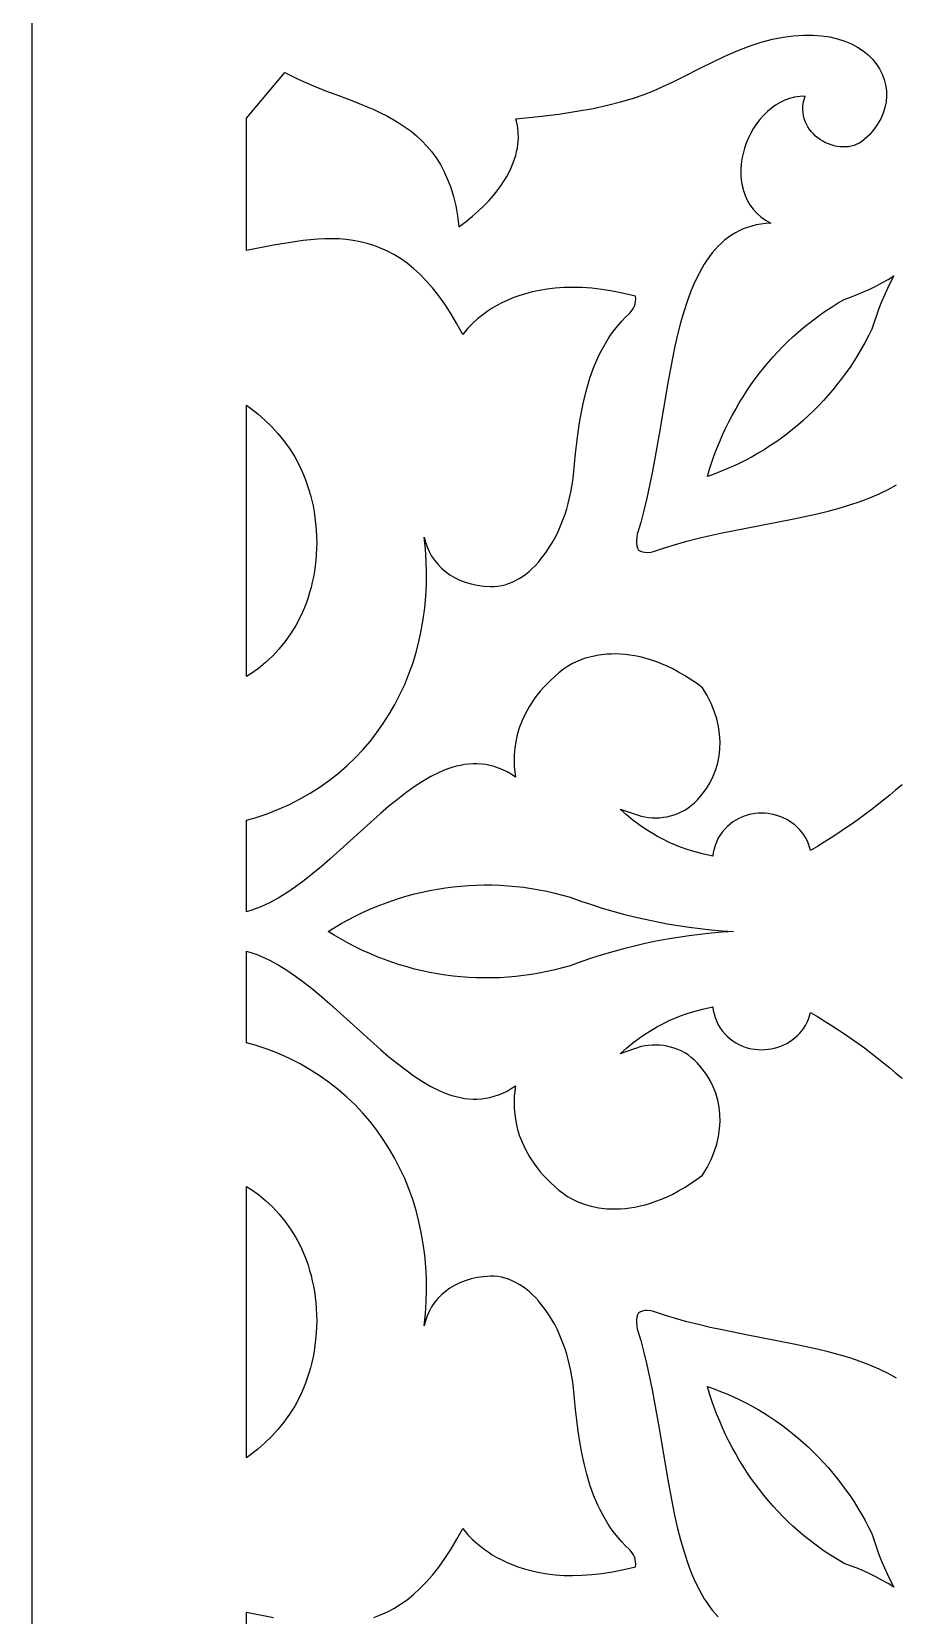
# Model space of a CAD drawing. Extents: x 2655 to 3655, y -2457 to -457.
# Drawn here: x 2654.7 to 2855.9, y -2090.3 to -1721.8 of the extents above; entities that cross this region are included whole.
import ezdxf

# ---------------------------------------------------------------- set-up
doc = ezdxf.new("R2010")
doc.units = 0
doc.layers.add('LAYER_1', color=18, linetype='CONTINUOUS')

msp = doc.modelspace()

# ---------------------------------------------------------------- linework, layer by layer
at = {"layer": 'LAYER_1'}
for points in [[(2654.71, -2456.51), (3654.71, -2456.51), (3654.71, -456.51), (2654.71, -456.51)], [(2854.54, -1780.11), (2853.8, -1781.62), (2853.1, -1783.15), (2852.44, -1784.7), (2851.82, -1786.27), (2851.24, -1787.86), (2850.7, -1789.47), (2850.21, -1791.09), (2849.43, -1792.62), (2848.63, -1794.12), (2847.79, -1795.6), (2846.93, -1797.05), (2846.03, -1798.47), (2845.1, -1799.87), (2844.13, -1801.24), (2843.14, -1802.59), (2842.13, -1803.9), (2841.08, -1805.19), (2840, -1806.45), (2838.9, -1807.68), (2837.77, -1808.88), (2836.61, -1810.05), (2835.43, -1811.19), (2834.22, -1812.29), (2832.99, -1813.37), (2831.73, -1814.41), (2830.45, -1815.42), (2829.15, -1816.39), (2827.83, -1817.34), (2826.48, -1818.24), (2825.11, -1819.12), (2823.72, -1819.95), (2822.31, -1820.75), (2820.88, -1821.52), (2819.43, -1822.25), (2817.97, -1822.94), (2816.48, -1823.59), (2814.98, -1824.21), (2813.46, -1824.78), (2811.92, -1825.32), (2812.42, -1823.66), (2812.96, -1822.03), (2813.53, -1820.41), (2814.13, -1818.82), (2814.78, -1817.24), (2815.45, -1815.68), (2816.16, -1814.14), (2816.91, -1812.63), (2817.69, -1811.13), (2818.5, -1809.66), (2819.34, -1808.21), (2820.22, -1806.78), (2821.12, -1805.38), (2822.06, -1804.01), (2823.03, -1802.65), (2824.03, -1801.33), (2825.06, -1800.03), (2826.12, -1798.76), (2827.2, -1797.51), (2828.32, -1796.3), (2829.46, -1795.11), (2830.63, -1793.95), (2831.83, -1792.83), (2833.05, -1791.73), (2834.3, -1790.66), (2835.58, -1789.63), (2836.88, -1788.63), (2838.2, -1787.66), (2839.55, -1786.73), (2840.92, -1785.83), (2842.32, -1784.96), (2843.74, -1784.13), (2845.25, -1783.6), (2846.74, -1783.02), (2848.22, -1782.4), (2849.68, -1781.73), (2851.12, -1781.02), (2852.54, -1780.27), (2853.95, -1779.47), (2855.33, -1778.63)], [(2705.63, -1809.42), (2707.33, -1810.77), (2708.96, -1812.21), (2710.52, -1813.73), (2712.01, -1815.35), (2713.4, -1817.06), (2714.71, -1818.87), (2715.91, -1820.79), (2717, -1822.83), (2717.51, -1823.89), (2717.98, -1824.98), (2718.43, -1826.11), (2718.84, -1827.26), (2719.22, -1828.45), (2719.57, -1829.67), (2719.88, -1830.92), (2720.16, -1832.21), (2720.4, -1833.54), (2720.6, -1834.9), (2720.77, -1836.29), (2720.89, -1837.73), (2720.98, -1839.2), (2721.03, -1840.71), (2721.03, -1840.71), (2721, -1842.1), (2720.93, -1843.46), (2720.82, -1844.81), (2720.67, -1846.13), (2720.49, -1847.42), (2720.26, -1848.69), (2720, -1849.94), (2719.71, -1851.16), (2719.37, -1852.36), (2719.01, -1853.53), (2718.61, -1854.68), (2718.18, -1855.8), (2717.71, -1856.89), (2717.22, -1857.96), (2716.14, -1860.02), (2714.94, -1861.97), (2713.63, -1863.81), (2712.23, -1865.53), (2710.72, -1867.15), (2709.13, -1868.64), (2707.45, -1870.02), (2705.7, -1871.28), (2704.71, -1871.9), (2704.71, -1808.75)], [(2761.86, -1920.4), (2763.69, -1920.46), (2765.51, -1920.57), (2767.33, -1920.73), (2769.16, -1920.94), (2770.98, -1921.2), (2772.79, -1921.51), (2774.6, -1921.87), (2776.41, -1922.28), (2778.21, -1922.74), (2780, -1923.25), (2782.46, -1924.14), (2784.93, -1924.97), (2787.41, -1925.76), (2789.91, -1926.49), (2792.41, -1927.18), (2794.93, -1927.81), (2797.46, -1928.39), (2799.99, -1928.92), (2802.54, -1929.41), (2805.09, -1929.84), (2807.65, -1930.21), (2810.22, -1930.54), (2812.79, -1930.82), (2815.37, -1931.04), (2817.96, -1931.22), (2815.37, -1931.39), (2812.79, -1931.61), (2810.22, -1931.89), (2807.65, -1932.22), (2805.09, -1932.6), (2802.54, -1933.03), (2799.99, -1933.51), (2797.46, -1934.04), (2794.93, -1934.62), (2792.41, -1935.26), (2789.91, -1935.94), (2787.41, -1936.67), (2784.93, -1937.46), (2782.46, -1938.3), (2780, -1939.18), (2778.21, -1939.69), (2776.41, -1940.15), (2774.6, -1940.56), (2772.79, -1940.92), (2770.98, -1941.23), (2769.16, -1941.49), (2767.33, -1941.7), (2765.51, -1941.86), (2763.69, -1941.97), (2761.86, -1942.03), (2760.04, -1942.04), (2758.21, -1942.01), (2756.39, -1941.92), (2754.58, -1941.78), (2752.77, -1941.6), (2750.96, -1941.36), (2749.16, -1941.08), (2747.36, -1940.75), (2745.58, -1940.37), (2743.8, -1939.95), (2742.03, -1939.47), (2740.27, -1938.95), (2738.53, -1938.37), (2736.79, -1937.76), (2735.07, -1937.09), (2733.36, -1936.37), (2731.67, -1935.61), (2729.99, -1934.8), (2728.33, -1933.95), (2726.69, -1933.04), (2725.06, -1932.09), (2723.65, -1931.22), (2725.06, -1930.34), (2726.69, -1929.39), (2728.33, -1928.48), (2729.99, -1927.63), (2731.67, -1926.82), (2733.36, -1926.06), (2735.07, -1925.34), (2736.79, -1924.68), (2738.53, -1924.06), (2740.27, -1923.49), (2742.03, -1922.96), (2743.8, -1922.49), (2745.58, -1922.06), (2747.36, -1921.68), (2749.16, -1921.35), (2750.96, -1921.07), (2752.77, -1920.83), (2754.58, -1920.65), (2756.39, -1920.51), (2758.21, -1920.43), (2760.04, -1920.39)], [(2705.7, -1991.15), (2707.45, -1992.41), (2709.13, -1993.79), (2710.72, -1995.28), (2712.23, -1996.9), (2713.63, -1998.62), (2714.94, -2000.46), (2716.14, -2002.41), (2717.22, -2004.47), (2717.71, -2005.54), (2718.18, -2006.63), (2718.61, -2007.75), (2719.01, -2008.9), (2719.37, -2010.07), (2719.71, -2011.27), (2720, -2012.49), (2720.26, -2013.74), (2720.49, -2015.01), (2720.67, -2016.3), (2720.82, -2017.62), (2720.93, -2018.97), (2721, -2020.33), (2721.03, -2021.72), (2721.03, -2021.72), (2720.98, -2023.23), (2720.89, -2024.71), (2720.77, -2026.14), (2720.6, -2027.54), (2720.4, -2028.9), (2720.16, -2030.22), (2719.88, -2031.51), (2719.57, -2032.76), (2719.22, -2033.98), (2718.84, -2035.17), (2718.43, -2036.33), (2717.98, -2037.45), (2717.51, -2038.54), (2717, -2039.6), (2715.91, -2041.64), (2714.71, -2043.56), (2713.4, -2045.37), (2712.01, -2047.08), (2710.52, -2048.7), (2708.96, -2050.22), (2707.33, -2051.66), (2705.63, -2053.01), (2704.71, -2053.68), (2704.71, -1990.53)], [(2813.46, -2037.65), (2814.98, -2038.23), (2816.48, -2038.84), (2817.97, -2039.49), (2819.43, -2040.18), (2820.88, -2040.91), (2822.31, -2041.68), (2823.72, -2042.48), (2825.11, -2043.32), (2826.48, -2044.19), (2827.83, -2045.1), (2829.15, -2046.04), (2830.45, -2047.01), (2831.73, -2048.02), (2832.99, -2049.07), (2834.22, -2050.14), (2835.43, -2051.25), (2836.61, -2052.38), (2837.77, -2053.55), (2838.9, -2054.75), (2840, -2055.98), (2841.08, -2057.24), (2842.13, -2058.53), (2843.14, -2059.84), (2844.13, -2061.19), (2845.1, -2062.56), (2846.03, -2063.96), (2846.93, -2065.38), (2847.79, -2066.83), (2848.63, -2068.31), (2849.43, -2069.81), (2850.21, -2071.34), (2850.7, -2072.96), (2851.24, -2074.57), (2851.82, -2076.16), (2852.44, -2077.73), (2853.1, -2079.28), (2853.8, -2080.81), (2854.54, -2082.32), (2855.33, -2083.81), (2853.95, -2082.96), (2852.54, -2082.16), (2851.12, -2081.41), (2849.68, -2080.7), (2848.22, -2080.03), (2846.74, -2079.41), (2845.25, -2078.83), (2843.74, -2078.3), (2842.32, -2077.47), (2840.92, -2076.6), (2839.55, -2075.7), (2838.2, -2074.77), (2836.88, -2073.8), (2835.58, -2072.8), (2834.3, -2071.77), (2833.05, -2070.7), (2831.83, -2069.6), (2830.63, -2068.48), (2829.46, -2067.32), (2828.32, -2066.13), (2827.2, -2064.92), (2826.12, -2063.67), (2825.06, -2062.4), (2824.03, -2061.1), (2823.03, -2059.78), (2822.06, -2058.43), (2821.12, -2057.05), (2820.22, -2055.65), (2819.34, -2054.22), (2818.5, -2052.77), (2817.69, -2051.3), (2816.91, -2049.81), (2816.16, -2048.29), (2815.45, -2046.75), (2814.78, -2045.19), (2814.13, -2043.61), (2813.53, -2042.02), (2812.96, -2040.4), (2812.42, -2038.77), (2811.92, -2037.11)]]:
    msp.add_lwpolyline(points, close=True, dxfattribs=at)
for points in [[(2857.21, -1897.06), (2855.79, -1898.28), (2854.35, -1899.49), (2852.9, -1900.67), (2851.43, -1901.84), (2849.94, -1902.99), (2848.44, -1904.11), (2846.92, -1905.22), (2845.39, -1906.3), (2843.85, -1907.37), (2842.29, -1908.41), (2840.71, -1909.44), (2839.12, -1910.44), (2837.51, -1911.42), (2835.9, -1912.38), (2835.69, -1911.57), (2835.42, -1910.8), (2835.1, -1910.07), (2834.74, -1909.37), (2834.32, -1908.71), (2833.87, -1908.08), (2833.37, -1907.5), (2832.84, -1906.95), (2832.27, -1906.44), (2831.67, -1905.98), (2831.04, -1905.55), (2830.38, -1905.17), (2829.7, -1904.83), (2829, -1904.53), (2828.28, -1904.28), (2827.54, -1904.07), (2826.79, -1903.91), (2826.03, -1903.79), (2825.27, -1903.72), (2824.5, -1903.7), (2823.73, -1903.72), (2822.96, -1903.8), (2822.19, -1903.92), (2821.44, -1904.09), (2820.69, -1904.32), (2819.95, -1904.6), (2819.23, -1904.92), (2818.53, -1905.31), (2817.85, -1905.74), (2817.19, -1906.23), (2816.56, -1906.78), (2815.96, -1907.38), (2815.96, -1907.38), (2815.35, -1908.11), (2814.82, -1908.85), (2814.38, -1909.62), (2814.01, -1910.41), (2813.71, -1911.21), (2813.47, -1912.03), (2813.29, -1912.85), (2813.17, -1913.68), (2810.75, -1913.14), (2808.26, -1912.46), (2806.98, -1912.05), (2805.69, -1911.59), (2804.38, -1911.07), (2803.05, -1910.49), (2801.7, -1909.83), (2800.32, -1909.1), (2798.93, -1908.29), (2797.51, -1907.38), (2796.07, -1906.38), (2794.6, -1905.28), (2793.11, -1904.07), (2791.59, -1902.74), (2791.59, -1902.74), (2796.48, -1904.42), (2797.34, -1904.57), (2798.21, -1904.68), (2799.07, -1904.75), (2799.94, -1904.77), (2800.8, -1904.74), (2801.67, -1904.65), (2802.52, -1904.52), (2803.37, -1904.33), (2804.21, -1904.08), (2805.03, -1903.78), (2805.84, -1903.41), (2806.64, -1902.97), (2807.42, -1902.47), (2808.17, -1901.91), (2808.91, -1901.27), (2809.62, -1900.55), (2809.62, -1900.55), (2810.71, -1899.28), (2811.68, -1897.95), (2812.53, -1896.54), (2813.26, -1895.07), (2813.86, -1893.55), (2814.32, -1891.98), (2814.65, -1890.36), (2814.84, -1888.7), (2814.88, -1887), (2814.77, -1885.28), (2814.51, -1883.52), (2814.1, -1881.74), (2813.52, -1879.95), (2812.77, -1878.14), (2811.86, -1876.32), (2810.77, -1874.51), (2809.35, -1873.46), (2807.95, -1872.5), (2806.57, -1871.63), (2805.2, -1870.84), (2803.86, -1870.12), (2802.53, -1869.49), (2801.23, -1868.92), (2799.94, -1868.43), (2798.69, -1868), (2797.45, -1867.64), (2796.24, -1867.34), (2795.06, -1867.09), (2793.91, -1866.91), (2792.78, -1866.77), (2791.68, -1866.69), (2790.62, -1866.65), (2789.58, -1866.66), (2788.58, -1866.71), (2786.67, -1866.93), (2784.9, -1867.28), (2783.28, -1867.73), (2781.81, -1868.28), (2780.51, -1868.89), (2779.37, -1869.54), (2778.42, -1870.21), (2778.42, -1870.21), (2777.38, -1871.05), (2776.4, -1871.89), (2775.48, -1872.74), (2774.61, -1873.6), (2773.8, -1874.46), (2773.05, -1875.32), (2772.35, -1876.18), (2771.7, -1877.04), (2770.55, -1878.76), (2769.59, -1880.47), (2768.8, -1882.16), (2768.16, -1883.83), (2767.68, -1885.46), (2767.33, -1887.05), (2767.09, -1888.59), (2766.97, -1890.08), (2766.94, -1891.5), (2767, -1892.85), (2767.12, -1894.11), (2767.3, -1895.29), (2766.3, -1894.65), (2765.31, -1894.09), (2764.31, -1893.61), (2763.32, -1893.2), (2762.33, -1892.86), (2761.34, -1892.6), (2760.35, -1892.4), (2759.36, -1892.28), (2758.37, -1892.21), (2757.39, -1892.21), (2756.41, -1892.27), (2755.42, -1892.39), (2754.44, -1892.56), (2753.46, -1892.79), (2752.48, -1893.07), (2751.5, -1893.4), (2750.52, -1893.77), (2749.55, -1894.2), (2747.59, -1895.17), (2745.64, -1896.3), (2743.69, -1897.58), (2741.74, -1898.98), (2739.79, -1900.48), (2737.84, -1902.08), (2735.88, -1903.75), (2731.97, -1907.25), (2728.04, -1910.84), (2724.09, -1914.39), (2722.11, -1916.1), (2720.12, -1917.76), (2718.12, -1919.34), (2716.12, -1920.83), (2714.1, -1922.2), (2712.08, -1923.45), (2710.04, -1924.55), (2708, -1925.5), (2706.97, -1925.9), (2705.94, -1926.26), (2704.91, -1926.57), (2704.71, -1926.62), (2704.71, -1905.31), (2706.71, -1904.74), (2709.46, -1903.82), (2712.11, -1902.79), (2714.68, -1901.64), (2717.14, -1900.39), (2719.52, -1899.04), (2721.79, -1897.58), (2723.98, -1896.03), (2726.06, -1894.39), (2728.05, -1892.66), (2729.94, -1890.85), (2731.74, -1888.96), (2733.43, -1886.98), (2735.03, -1884.94), (2736.52, -1882.82), (2737.91, -1880.63), (2739.21, -1878.39), (2740.4, -1876.08), (2741.49, -1873.71), (2742.47, -1871.3), (2743.35, -1868.83), (2744.13, -1866.32), (2744.8, -1863.77), (2745.36, -1861.17), (2745.82, -1858.55), (2746.18, -1855.89), (2746.42, -1853.2), (2746.56, -1850.49), (2746.58, -1847.76), (2746.5, -1845.01), (2746.31, -1842.25), (2746, -1839.48), (2746.3, -1840.63), (2746.69, -1841.74), (2747.17, -1842.82), (2747.75, -1843.86), (2748.42, -1844.85), (2749.18, -1845.78), (2750.02, -1846.65), (2750.96, -1847.46), (2751.99, -1848.2), (2753.1, -1848.87), (2754.29, -1849.45), (2755.57, -1849.95), (2756.93, -1850.35), (2758.37, -1850.66), (2759.89, -1850.87), (2761.49, -1850.97), (2761.49, -1850.97), (2762.34, -1850.97), (2763.18, -1850.89), (2764.02, -1850.75), (2764.85, -1850.55), (2765.68, -1850.28), (2766.5, -1849.95), (2767.3, -1849.56), (2768.1, -1849.11), (2768.89, -1848.6), (2769.66, -1848.04), (2770.42, -1847.42), (2771.16, -1846.75), (2771.89, -1846.04), (2772.6, -1845.27), (2773.28, -1844.46), (2773.95, -1843.6), (2774.6, -1842.69), (2775.22, -1841.75), (2775.82, -1840.76), (2776.39, -1839.73), (2776.93, -1838.67), (2777.45, -1837.57), (2777.93, -1836.44), (2778.39, -1835.27), (2778.81, -1834.08), (2779.2, -1832.85), (2779.55, -1831.6), (2779.87, -1830.32), (2780.15, -1829.01), (2780.39, -1827.68), (2780.59, -1826.33), (2780.75, -1824.97), (2780.75, -1824.97), (2781.25, -1820.01), (2781.53, -1817.49), (2781.86, -1814.95), (2782.24, -1812.42), (2782.69, -1809.89), (2783.22, -1807.39), (2783.85, -1804.91), (2784.58, -1802.47), (2785.44, -1800.08), (2786.42, -1797.75), (2786.97, -1796.61), (2787.56, -1795.48), (2788.19, -1794.38), (2788.86, -1793.3), (2789.57, -1792.24), (2790.33, -1791.21), (2791.13, -1790.2), (2791.98, -1789.22), (2792.89, -1788.27), (2793.84, -1787.34), (2793.84, -1787.34), (2794.14, -1787.02), (2794.44, -1786.64), (2794.71, -1786.19), (2794.95, -1785.7), (2795.13, -1785.16), (2795.23, -1784.59), (2795.25, -1784), (2795.16, -1783.4), (2795.16, -1783.4), (2792.46, -1782.75), (2789.87, -1782.23), (2787.39, -1781.84), (2785.01, -1781.56), (2782.74, -1781.4), (2780.57, -1781.35), (2778.49, -1781.4), (2776.52, -1781.53), (2774.64, -1781.75), (2772.86, -1782.04), (2771.17, -1782.4), (2769.58, -1782.82), (2768.07, -1783.29), (2766.66, -1783.81), (2765.34, -1784.37), (2764.1, -1784.96), (2762.95, -1785.57), (2761.88, -1786.19), (2760.9, -1786.82), (2760, -1787.46), (2758.43, -1788.69), (2757.18, -1789.84), (2756.22, -1790.83), (2755.56, -1791.62), (2755.03, -1792.32), (2755.03, -1792.32), (2753.65, -1789.79), (2752.25, -1787.44), (2750.84, -1785.28), (2749.41, -1783.28), (2747.97, -1781.46), (2746.51, -1779.8), (2745.04, -1778.29), (2743.55, -1776.94), (2742.05, -1775.72), (2740.53, -1774.65), (2739, -1773.7), (2737.46, -1772.88), (2735.9, -1772.18), (2734.33, -1771.58), (2732.75, -1771.1), (2731.15, -1770.71), (2729.54, -1770.42), (2727.91, -1770.21), (2726.28, -1770.08), (2724.63, -1770.03), (2722.96, -1770.05), (2721.29, -1770.13), (2719.6, -1770.26), (2717.9, -1770.45), (2714.47, -1770.94), (2710.98, -1771.55), (2704.71, -1772.79), (2704.71, -1742), (2713.59, -1731.33), (2713.6, -1731.33), (2715.12, -1732.13), (2716.68, -1732.89), (2719.85, -1734.28), (2723.07, -1735.57), (2726.32, -1736.79), (2729.55, -1738.02), (2732.73, -1739.3), (2734.29, -1739.98), (2735.83, -1740.69), (2737.34, -1741.45), (2738.81, -1742.25), (2740.24, -1743.11), (2741.63, -1744.03), (2742.98, -1745.01), (2744.27, -1746.08), (2745.5, -1747.22), (2746.68, -1748.46), (2747.78, -1749.79), (2748.82, -1751.22), (2749.79, -1752.77), (2750.68, -1754.43), (2751.48, -1756.21), (2752.2, -1758.13), (2752.83, -1760.18), (2753.36, -1762.38), (2753.79, -1764.73), (2754.12, -1767.23), (2754.12, -1767.23), (2755.76, -1766), (2757.26, -1764.77), (2758.64, -1763.56), (2759.9, -1762.36), (2761.05, -1761.18), (2762.09, -1760.01), (2763.02, -1758.86), (2763.85, -1757.74), (2764.59, -1756.64), (2765.24, -1755.56), (2765.8, -1754.51), (2766.28, -1753.49), (2766.69, -1752.5), (2767.04, -1751.54), (2767.32, -1750.62), (2767.54, -1749.74), (2767.7, -1748.89), (2767.82, -1748.08), (2767.94, -1746.6), (2767.92, -1745.31), (2767.82, -1744.21), (2767.66, -1743.33), (2767.5, -1742.69), (2767.32, -1742.15), (2767.32, -1742.15), (2772.62, -1741.6), (2777.36, -1741.01), (2781.58, -1740.37), (2785.34, -1739.69), (2788.71, -1738.97), (2791.74, -1738.19), (2794.49, -1737.37), (2797.01, -1736.5), (2799.36, -1735.58), (2801.59, -1734.6), (2803.77, -1733.58), (2805.96, -1732.49), (2810.56, -1730.15), (2813.09, -1728.9), (2815.85, -1727.58), (2815.85, -1727.58), (2818.81, -1726.28), (2821.66, -1725.2), (2824.41, -1724.31), (2827.04, -1723.62), (2829.56, -1723.12), (2831.97, -1722.79), (2834.25, -1722.63), (2836.42, -1722.62), (2838.47, -1722.77), (2840.4, -1723.06), (2842.2, -1723.48), (2843.88, -1724.02), (2845.43, -1724.67), (2846.85, -1725.43), (2848.14, -1726.29), (2849.3, -1727.23), (2850.33, -1728.25), (2851.22, -1729.35), (2851.97, -1730.5), (2852.58, -1731.7), (2853.05, -1732.95), (2853.38, -1734.23), (2853.56, -1735.53), (2853.6, -1736.86), (2853.49, -1738.19), (2853.23, -1739.51), (2852.81, -1740.83), (2852.25, -1742.13), (2851.53, -1743.4), (2850.65, -1744.63), (2849.62, -1745.81), (2848.42, -1746.95), (2848.42, -1746.95), (2847.87, -1747.38), (2847.28, -1747.75), (2846.68, -1748.05), (2846.05, -1748.29), (2845.4, -1748.47), (2844.74, -1748.6), (2844.08, -1748.66), (2843.4, -1748.67), (2842.73, -1748.63), (2842.05, -1748.54), (2841.38, -1748.39), (2840.72, -1748.2), (2840.06, -1747.96), (2839.43, -1747.67), (2838.81, -1747.35), (2838.21, -1746.98), (2837.65, -1746.57), (2837.11, -1746.12), (2836.6, -1745.64), (2836.13, -1745.12), (2835.7, -1744.57), (2835.31, -1743.99), (2834.98, -1743.38), (2834.69, -1742.74), (2834.46, -1742.08), (2834.28, -1741.39), (2834.17, -1740.68), (2834.12, -1739.95), (2834.14, -1739.2), (2834.23, -1738.44), (2834.4, -1737.66), (2834.65, -1736.86), (2834.65, -1736.86), (2833.42, -1736.92), (2832.22, -1737.1), (2831.05, -1737.4), (2829.92, -1737.81), (2828.84, -1738.33), (2827.8, -1738.95), (2826.81, -1739.65), (2825.87, -1740.45), (2824.98, -1741.31), (2824.15, -1742.25), (2823.38, -1743.26), (2822.68, -1744.31), (2822.04, -1745.42), (2821.47, -1746.57), (2820.97, -1747.76), (2820.55, -1748.97), (2820.21, -1750.2), (2819.95, -1751.45), (2819.78, -1752.7), (2819.69, -1753.95), (2819.7, -1755.2), (2819.79, -1756.43), (2819.99, -1757.63), (2820.29, -1758.81), (2820.69, -1759.96), (2821.19, -1761.06), (2821.81, -1762.11), (2822.54, -1763.11), (2823.39, -1764.04), (2824.35, -1764.9), (2825.44, -1765.68), (2826.65, -1766.37), (2826.65, -1766.37), (2825.48, -1766.46), (2824.36, -1766.6), (2823.28, -1766.81), (2822.23, -1767.07), (2821.23, -1767.38), (2820.26, -1767.75), (2819.33, -1768.17), (2818.43, -1768.65), (2817.56, -1769.17), (2816.73, -1769.75), (2815.93, -1770.37), (2815.17, -1771.04), (2814.43, -1771.75), (2813.72, -1772.51), (2813.05, -1773.31), (2812.4, -1774.15), (2811.77, -1775.04), (2811.17, -1775.96), (2810.05, -1777.92), (2809.02, -1780.02), (2808.08, -1782.25), (2807.21, -1784.6), (2806.41, -1787.06), (2805.68, -1789.62), (2805, -1792.27), (2804.37, -1795.01), (2803.78, -1797.81), (2802.69, -1803.59), (2800.67, -1815.53), (2799.62, -1821.54), (2799.06, -1824.52), (2798.47, -1827.47), (2797.84, -1830.37), (2797.15, -1833.23), (2796.42, -1836.02), (2795.61, -1838.74), (2795.61, -1838.74), (2795.49, -1839.38), (2795.42, -1840.37), (2795.44, -1840.93), (2795.52, -1841.48), (2795.68, -1842.01), (2795.91, -1842.47), (2796.35, -1842.73), (2796.84, -1842.89), (2797.35, -1842.98), (2797.87, -1843.01), (2798.79, -1842.93), (2799.39, -1842.8), (2799.39, -1842.8), (2801.91, -1841.93), (2804.51, -1841.14), (2807.16, -1840.41), (2809.86, -1839.72), (2812.6, -1839.08), (2815.37, -1838.48), (2820.96, -1837.36), (2832.06, -1835.18), (2837.43, -1834.01), (2840.04, -1833.38), (2842.58, -1832.7), (2845.05, -1831.97), (2847.43, -1831.18), (2849.72, -1830.32), (2851.9, -1829.39), (2853.97, -1828.37), (2855.93, -1827.26)], [(2734.33, -2090.85), (2735.9, -2090.26), (2737.46, -2089.55), (2739, -2088.73), (2740.53, -2087.78), (2742.05, -2086.71), (2743.55, -2085.49), (2745.04, -2084.14), (2746.51, -2082.63), (2747.97, -2080.97), (2749.41, -2079.15), (2750.84, -2077.16), (2752.25, -2074.99), (2753.65, -2072.64), (2755.03, -2070.11), (2755.03, -2070.11), (2755.56, -2070.81), (2756.22, -2071.6), (2757.18, -2072.59), (2758.43, -2073.74), (2760, -2074.97), (2760.9, -2075.61), (2761.88, -2076.24), (2762.95, -2076.86), (2764.1, -2077.47), (2765.34, -2078.06), (2766.66, -2078.62), (2768.07, -2079.14), (2769.58, -2079.61), (2771.17, -2080.03), (2772.86, -2080.39), (2774.64, -2080.68), (2776.52, -2080.9), (2778.49, -2081.04), (2780.57, -2081.08), (2782.74, -2081.03), (2785.01, -2080.87), (2787.39, -2080.6), (2789.87, -2080.2), (2792.46, -2079.68), (2795.16, -2079.03), (2795.16, -2079.03), (2795.25, -2078.43), (2795.23, -2077.84), (2795.13, -2077.27), (2794.95, -2076.74), (2794.71, -2076.24), (2794.44, -2075.79), (2794.14, -2075.41), (2793.84, -2075.09), (2793.84, -2075.09), (2792.89, -2074.17), (2791.98, -2073.21), (2791.13, -2072.23), (2790.33, -2071.22), (2789.57, -2070.19), (2788.86, -2069.13), (2788.19, -2068.05), (2787.56, -2066.95), (2786.97, -2065.83), (2786.42, -2064.69), (2785.44, -2062.35), (2784.58, -2059.96), (2783.85, -2057.52), (2783.22, -2055.04), (2782.69, -2052.54), (2782.24, -2050.01), (2781.86, -2047.48), (2781.53, -2044.94), (2781.25, -2042.43), (2780.75, -2037.46), (2780.75, -2037.46), (2780.59, -2036.1), (2780.39, -2034.75), (2780.15, -2033.42), (2779.87, -2032.12), (2779.55, -2030.84), (2779.2, -2029.58), (2778.81, -2028.36), (2778.39, -2027.16), (2777.93, -2025.99), (2777.45, -2024.86), (2776.93, -2023.76), (2776.39, -2022.7), (2775.82, -2021.67), (2775.22, -2020.68), (2774.6, -2019.74), (2773.95, -2018.84), (2773.28, -2017.98), (2772.6, -2017.16), (2771.89, -2016.39), (2771.16, -2015.68), (2770.42, -2015.01), (2769.66, -2014.39), (2768.89, -2013.83), (2768.1, -2013.33), (2767.3, -2012.88), (2766.5, -2012.48), (2765.68, -2012.15), (2764.85, -2011.88), (2764.02, -2011.68), (2763.18, -2011.54), (2762.34, -2011.46), (2761.49, -2011.46), (2761.49, -2011.46), (2759.89, -2011.56), (2758.37, -2011.77), (2756.93, -2012.08), (2755.57, -2012.48), (2754.29, -2012.98), (2753.1, -2013.57), (2751.99, -2014.23), (2750.96, -2014.97), (2750.02, -2015.78), (2749.18, -2016.65), (2748.42, -2017.59), (2747.75, -2018.57), (2747.17, -2019.61), (2746.69, -2020.69), (2746.3, -2021.8), (2746, -2022.95), (2746.31, -2020.18), (2746.5, -2017.42), (2746.58, -2014.67), (2746.56, -2011.94), (2746.42, -2009.23), (2746.18, -2006.54), (2745.82, -2003.89), (2745.36, -2001.26), (2744.8, -1998.67), (2744.13, -1996.11), (2743.35, -1993.6), (2742.47, -1991.13), (2741.49, -1988.72), (2740.4, -1986.35), (2739.21, -1984.04), (2737.91, -1981.8), (2736.52, -1979.61), (2735.03, -1977.49), (2733.43, -1975.45), (2731.74, -1973.48), (2729.94, -1971.58), (2728.05, -1969.77), (2726.06, -1968.04), (2723.98, -1966.4), (2721.79, -1964.85), (2719.52, -1963.4), (2717.14, -1962.04), (2714.68, -1960.79), (2712.11, -1959.65), (2709.46, -1958.61), (2706.71, -1957.69), (2704.71, -1957.12), (2704.71, -1935.81), (2704.91, -1935.86), (2705.94, -1936.17), (2706.97, -1936.53), (2708, -1936.94), (2710.04, -1937.88), (2712.08, -1938.98), (2714.1, -1940.23), (2716.12, -1941.6), (2718.12, -1943.09), (2720.12, -1944.67), (2722.11, -1946.33), (2724.09, -1948.05), (2728.04, -1951.59), (2731.97, -1955.18), (2735.88, -1958.68), (2737.84, -1960.35), (2739.79, -1961.95), (2741.74, -1963.45), (2743.69, -1964.85), (2745.64, -1966.13), (2747.59, -1967.26), (2749.55, -1968.23), (2750.52, -1968.66), (2751.5, -1969.04), (2752.48, -1969.36), (2753.46, -1969.64), (2754.44, -1969.87), (2755.42, -1970.05), (2756.41, -1970.16), (2757.39, -1970.22), (2758.37, -1970.22), (2759.36, -1970.16), (2760.35, -1970.03), (2761.34, -1969.83), (2762.33, -1969.57), (2763.32, -1969.23), (2764.31, -1968.82), (2765.31, -1968.34), (2766.3, -1967.78), (2767.3, -1967.14), (2767.12, -1968.32), (2767, -1969.58), (2766.94, -1970.93), (2766.97, -1972.35), (2767.09, -1973.84), (2767.33, -1975.38), (2767.68, -1976.97), (2768.16, -1978.6), (2768.8, -1980.27), (2769.59, -1981.96), (2770.55, -1983.67), (2771.7, -1985.39), (2772.35, -1986.25), (2773.05, -1987.12), (2773.8, -1987.98), (2774.61, -1988.83), (2775.48, -1989.69), (2776.4, -1990.54), (2777.38, -1991.38), (2778.42, -1992.22), (2778.42, -1992.22), (2779.37, -1992.89), (2780.51, -1993.54), (2781.81, -1994.15), (2783.28, -1994.7), (2784.9, -1995.16), (2786.67, -1995.5), (2788.58, -1995.72), (2789.58, -1995.77), (2790.62, -1995.78), (2791.68, -1995.74), (2792.78, -1995.66), (2793.91, -1995.52), (2795.06, -1995.34), (2796.24, -1995.09), (2797.45, -1994.79), (2798.69, -1994.43), (2799.94, -1994), (2801.23, -1993.51), (2802.53, -1992.94), (2803.86, -1992.31), (2805.2, -1991.59), (2806.57, -1990.8), (2807.95, -1989.93), (2809.35, -1988.97), (2810.77, -1987.93), (2811.86, -1986.11), (2812.77, -1984.29), (2813.52, -1982.48), (2814.1, -1980.69), (2814.51, -1978.91), (2814.77, -1977.16), (2814.88, -1975.43), (2814.84, -1973.73), (2814.65, -1972.07), (2814.32, -1970.45), (2813.86, -1968.88), (2813.26, -1967.36), (2812.53, -1965.89), (2811.68, -1964.49), (2810.71, -1963.15), (2809.62, -1961.88), (2809.62, -1961.88), (2808.91, -1961.16), (2808.17, -1960.53), (2807.42, -1959.96), (2806.64, -1959.46), (2805.84, -1959.02), (2805.03, -1958.65), (2804.21, -1958.35), (2803.37, -1958.1), (2802.52, -1957.91), (2801.67, -1957.78), (2800.8, -1957.7), (2799.94, -1957.66), (2799.07, -1957.68), (2798.21, -1957.75), (2797.34, -1957.86), (2796.48, -1958.01), (2791.59, -1959.69), (2791.59, -1959.69), (2793.11, -1958.36), (2794.6, -1957.15), (2796.07, -1956.05), (2797.51, -1955.05), (2798.93, -1954.15), (2800.32, -1953.33), (2801.7, -1952.6), (2803.05, -1951.94), (2804.38, -1951.36), (2805.69, -1950.84), (2806.98, -1950.38), (2808.26, -1949.97), (2810.75, -1949.29), (2813.17, -1948.75), (2813.29, -1949.58), (2813.47, -1950.4), (2813.71, -1951.22), (2814.01, -1952.02), (2814.38, -1952.81), (2814.82, -1953.58), (2815.35, -1954.33), (2815.96, -1955.05), (2815.96, -1955.05), (2816.56, -1955.65), (2817.19, -1956.2), (2817.85, -1956.69), (2818.53, -1957.12), (2819.23, -1957.51), (2819.95, -1957.84), (2820.69, -1958.11), (2821.44, -1958.34), (2822.19, -1958.51), (2822.96, -1958.63), (2823.73, -1958.71), (2824.5, -1958.73), (2825.27, -1958.71), (2826.03, -1958.64), (2826.79, -1958.52), (2827.54, -1958.36), (2828.28, -1958.15), (2829, -1957.9), (2829.7, -1957.6), (2830.38, -1957.26), (2831.04, -1956.88), (2831.67, -1956.45), (2832.27, -1955.99), (2832.84, -1955.48), (2833.37, -1954.93), (2833.87, -1954.35), (2834.32, -1953.72), (2834.74, -1953.06), (2835.1, -1952.36), (2835.42, -1951.63), (2835.69, -1950.86), (2835.9, -1950.05), (2837.51, -1951.01), (2839.12, -1951.99), (2840.71, -1952.99), (2842.29, -1954.02), (2843.85, -1955.06), (2845.39, -1956.13), (2846.92, -1957.21), (2848.44, -1958.32), (2849.94, -1959.45), (2851.43, -1960.59), (2852.9, -1961.76), (2854.35, -1962.94), (2855.79, -1964.15), (2857.21, -1965.37)], [(2855.93, -2035.17), (2853.97, -2034.06), (2851.9, -2033.04), (2849.72, -2032.11), (2847.43, -2031.25), (2845.05, -2030.46), (2842.58, -2029.73), (2840.04, -2029.05), (2837.43, -2028.42), (2832.06, -2027.25), (2820.96, -2025.08), (2815.37, -2023.95), (2812.6, -2023.35), (2809.86, -2022.71), (2807.16, -2022.03), (2804.51, -2021.29), (2801.91, -2020.5), (2799.39, -2019.63), (2799.39, -2019.63), (2798.79, -2019.5), (2797.87, -2019.42), (2797.35, -2019.45), (2796.84, -2019.54), (2796.35, -2019.7), (2795.91, -2019.96), (2795.68, -2020.42), (2795.52, -2020.95), (2795.44, -2021.51), (2795.42, -2022.06), (2795.49, -2023.05), (2795.61, -2023.69), (2795.61, -2023.69), (2796.42, -2026.41), (2797.15, -2029.2), (2797.84, -2032.06), (2798.47, -2034.96), (2799.06, -2037.91), (2799.62, -2040.89), (2800.67, -2046.9), (2802.69, -2058.84), (2803.78, -2064.62), (2804.37, -2067.42), (2805, -2070.16), (2805.68, -2072.81), (2806.41, -2075.37), (2807.21, -2077.83), (2808.08, -2080.19), (2809.02, -2082.42), (2810.05, -2084.51), (2811.17, -2086.47), (2811.77, -2087.39), (2812.4, -2088.28), (2813.05, -2089.12), (2813.72, -2089.92), (2814.43, -2090.68)], [(2704.71, -2120.43), (2704.71, -2089.64), (2710.98, -2090.88)]]:
    msp.add_lwpolyline(points, dxfattribs=at)

doc.saveas('drawing.dxf')
